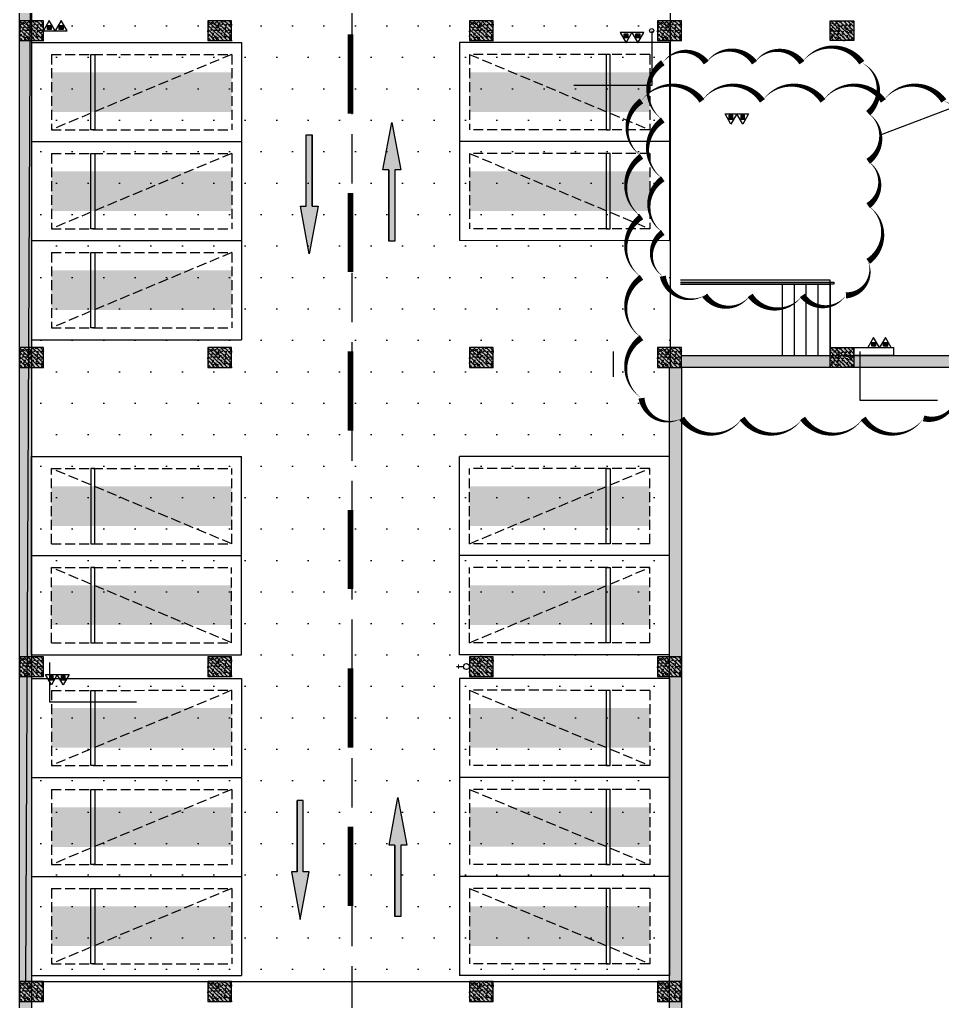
# Model space of a CAD drawing. Extents: x -1338203 to 1886333, y -783476 to 1038610.
# Drawn here: x 711857 to 735141, y 157439 to 182218 of the extents above; entities that cross this region are included whole.
import ezdxf

# ---------------------------------------------------------------- set-up
doc = ezdxf.new("R2010")
doc.units = 0
doc.header["$LTSCALE"] = 1000
doc.header["$MEASUREMENT"] = 0
doc.linetypes.add('$2$DASH', pattern=[0.35, 0.25, -0.1])
doc.linetypes.add('A-001-平面B2$0$__DASH', pattern=[0.35, 0.25, -0.1])
for name, color, linetype in [('$0$DIM_SYMB', 3, 'Continuous'), ('0P-EQUIP-CW', 7, 'Continuous'), ('0P-PIPE-RW', 122, 'Continuous'), ('A-001-平面参照B1$0$0A-ELEV-PATT', 8, 'Continuous'), ('A-001-平面参照B1$0$A-001-平面参照B1$0$0A-E-STRS-RAIL', 163, 'Continuous'), ('A-001-平面参照B1$0$AUDIT_D_220531184525-2', 40, 'Continuous'), ('A-001-车位参照B1$0$A-001-车位参照B1$0$0A-P-PKNG-CAR(A)', 43, 'Continuous'), ('p-a-regular', 5, 'Continuous'), ('S001地下一墙柱$0$0S-CW-HATCH', 251, 'Continuous'), ('S001地下一墙柱$0$0S-CW-HATCH-UP', 251, 'Continuous'), ('S001地下一墙柱$0$0S-CW-LINE', 72, 'Continuous'), ('S001地下一墙柱$0$S001地下一墙柱$0$0S-CC-LINE', 52, 'Continuous'), ('S001地下一墙柱$0$S001地下一墙柱$0$0S-CW-HATCH', 251, 'Continuous'), ('S001地下一墙柱$0$S001地下一墙柱$0$0S-CW-HATCH-UP', 251, 'Continuous'), ('S001地下一墙柱$0$S001地下一墙柱$0$0S-CW-LINE', 72, 'Continuous'), ('中心线', 42, 'Continuous'), ('地面指向箭头', 7, 'Continuous'), ('负一层消火栓$0$0P-ACC-FH', 7, 'Continuous'), ('负一层消火栓$0$0P-DIM-FH', 3, 'Continuous'), ('负一层消火栓$0$0P-EQUIP-FH', 7, 'Continuous'), ('负一层消火栓$0$0P-VPIPE-FH', 1, 'Continuous'), ('负一层集水坑及排水沟$0$0P-VALVE-SW', 5, 'Continuous')]:
    doc.layers.add(name, color=color, linetype=linetype)
doc.layers.add('AAD-A-PROOF', color=30, linetype='Continuous', plot=False)
doc.layers.add('负一层消火栓$0$AAD-A-MODIFY_20230609', color=201, linetype='Continuous', plot=False)
pattern_1 = [(315, (-33607.03, -165760.794), (53.03301, 53.03301), []), (320, (-33607.03, -165760.8), (-18.8256, -215.1781), [22.5, -247.5]), (265, (-33607.03, -165760.8), (225.6576, 41.6254), [18, -198]), (10.4514, (-33608.6, -165778.73), (206.8319, -173.5528), [19.122, -210.3426]), (316.1842, (-33547.03, -165760.8), (-49.6557, -320.1723), [33.75, -371.25]), (6.6356, (-33551.17, -165787.47), (292.2354, -280.3988), [28.683, -315.514]), (261.1842, (-33547.03, -165760.8), (292.2356, -280.3986), [27, -297]), (291, (-33562.03, -165790.8), (-120.7857, -179.0721), [22.5, -247.5]), (236, (-33562.03, -165790.8), (217.545, -72.9946), [18, -198]), (341.4514, (-33572.1, -165805.72), (96.7591, -252.0668), [19.122, -210.3426]), (307.5, (-33607.03, -165760.79), (99.86816, -3.64796), [0, -195.6, 0, -201, 0, -198.75]), (277.5, (-33607.03, -165760.79), (118.3235, -78.92086), [0, -114.6, 0, -191.1, 0, -75.75]), (237.5, (-33607.03, -165693.89), (-6.76646, -160.14673), [0, -75, 0, -234, 0, -310.5]), (227.5, (-33607.03, -165663.9), (30.0315, -174.95585), [0, -97.5, 0, -155.4, 0, -220.5])]
pattern_2 = [(315, (-33607.034, -157510.57), (53.03301, 53.03301), []), (320, (-33607.03, -157510.57), (-18.8256, -215.1781), [22.5, -247.5]), (265, (-33607.03, -157510.57), (225.6576, 41.6254), [18, -198]), (10.4514, (-33608.6, -157528.5), (206.8319, -173.5528), [19.122, -210.3426]), (316.1842, (-33547.03, -157510.57), (-49.6557, -320.1723), [33.75, -371.25]), (6.6356, (-33551.17, -157537.25), (292.2354, -280.3988), [28.683, -315.514]), (261.1842, (-33547.03, -157510.57), (292.2356, -280.3986), [27, -297]), (291, (-33562.03, -157540.57), (-120.7857, -179.0721), [22.5, -247.5]), (236, (-33562.03, -157540.57), (217.545, -72.9946), [18, -198]), (341.4514, (-33572.1, -157555.5), (96.7591, -252.0668), [19.122, -210.3426]), (307.5, (-33607.034, -157510.57), (99.86816, -3.64796), [0, -195.6, 0, -201, 0, -198.75]), (277.5, (-33607.03, -157510.57), (118.3235, -78.92086), [0, -114.6, 0, -191.1, 0, -75.75]), (237.5, (-33607.034, -157443.67), (-6.76646, -160.14673), [0, -75, 0, -234, 0, -310.5]), (227.5, (-33607.03, -157413.67), (30.0315, -174.95585), [0, -97.5, 0, -155.4, 0, -220.5])]

# ---------------------------------------------------------------- blocks, each defined once
blk = doc.blocks.new('A-001-平面参照B1')
at = {"layer": 'A-001-平面参照B1$0$0A-ELEV-PATT'}
h = blk.add_hatch(dxfattribs=at)
h.set_pattern_fill('DOTS', color=256, scale=500)
h.set_pattern_definition([(0, (-766365.4, -306889.1), (396.875, 793.75), [0, -793.75])])
h.paths.add_polyline_path([(-38109, -133450), (-38083, -133450), (-38084, -131350), (-38084, -131350), (-38084, -119510), (-38109, -119510), (-38109, -116600), (-50229, -116600), (-50229, -116750), (-54206, -116749), (-54360, -148950), (-38109, -148950)])
at = {"layer": 'A-001-平面参照B1$0$A-001-平面参照B1$0$0A-E-STRS-RAIL'}
blk.add_lwpolyline([(-37834, -131300), (-33959, -131300), (-33959, -131350), (-37834, -131350)], dxfattribs=at)
at = {"layer": 'A-001-平面参照B1$0$AUDIT_D_220531184525-2'}
blk.add_lwpolyline([(-38109, -133450), (-38083, -133450), (-38084, -131350), (-38084, -131350), (-38084, -119510), (-38109, -119510), (-38109, -116600), (-50229, -116600), (-50229, -116750), (-54206, -116749), (-54360, -148950), (-38109, -148950)], close=True, dxfattribs=at)
for points in [[(-34059, -131350), (-34059, -131250), (-37834, -131250)], [(-37834, -131350), (-34059, -131350), (-34059, -133150)], [(-35259, -133150), (-35259, -131350)], [(-34959, -133150), (-34959, -131350)], [(-34659, -133150), (-34659, -131350)], [(-34359, -133150), (-34359, -131350)], [(-34059, -133150), (-34059, -131350)]]:
    blk.add_lwpolyline(points, dxfattribs=at)
blk = doc.blocks.new('负一层集水坑及排水沟')
at = {"layer": '负一层集水坑及排水沟$0$0P-VALVE-SW'}
blk.add_line((-39534, -133050), (-39534, -133685), dxfattribs=at)
blk = doc.blocks.new('S001地下一墙柱')
at = {"layer": 'S001地下一墙柱$0$0S-CW-HATCH'}
h = blk.add_hatch(color=256, dxfattribs=at)
h.dxf.hatch_style = 1
h.paths.add_polyline_path([(-22159, -133450), (-37809, -133450), (-37809, -133150), (-22409, -133150), (-22409, -120460), (-19189, -120460), (-19189, -120710), (-22159, -120710)])
h = blk.add_hatch(color=256, dxfattribs=at)
h.dxf.hatch_style = 1
h.paths.add_polyline_path([(-38109, -133450), (-37809, -133450), (-37809, -184600), (-38109, -184600)])
at = {"layer": 'S001地下一墙柱$0$0S-CW-HATCH-UP'}
h = blk.add_hatch(dxfattribs=at)
h.set_pattern_fill('钢筋混凝土', color=256, scale=30, pattern_type=2)
h.set_pattern_definition([(45, (0, 0), (-106.06602, 106.06602), []), (50, (0, 0), (215.17805, -18.82564), [22.5, -247.5]), (355, (0, 0), (-41.6254, 225.65764), [18, -198]), (100.4514, (17.93, -1.57), (173.5528, 206.83186), [19.12206, -210.34263]), (46.1842, (0, 60), (320.1723, -49.6557), [33.75, -371.25]), (96.6356, (26.68, 55.86), (280.3988, 292.23536), [28.6831, -315.5139]), (351.1842, (0, 60), (280.3986, 292.2356), [27, -297]), (21, (30, 45), (179.07212, -120.78567), [22.5, -247.5]), (326, (30, 45), (72.9946, 217.545), [18, -198]), (71.4514, (44.92, 34.93), (252.0668, 96.75915), [19.12206, -210.34263]), (37.5, (0, 0), (3.647957, 99.868156), [1.5, -195.6, 1.5, -201, 1.5, -198.75]), (7.5, (0, 0), (78.92086, 118.32351), [1.5, -114.6, 1.5, -191.1, 1.5, -75.75]), (327.5, (-66.9, 0), (160.14673, -6.76646), [1.5, -75, 1.5, -234, 1.5, -310.5]), (317.5, (-96.9, 0), (174.95585, 30.0315), [1.5, -97.5, 1.5, -155.4, 1.5, -220.5])])
h.paths.add_polyline_path([(-22159, -133450), (-37809, -133450), (-37809, -133150), (-22409, -133150), (-22409, -120460), (-19189, -120460), (-19189, -120710), (-22159, -120710)])
h = blk.add_hatch(dxfattribs=at)
h.set_pattern_fill('钢筋混凝土', color=256, scale=30)
h.set_pattern_definition([(45, (0, 0), (-53.03301, 53.03301), []), (50, (0, 0), (215.17805, -18.82564), [22.5, -247.5]), (355, (0, 0), (-41.6254, 225.65764), [18, -198]), (100.4514, (17.93, -1.57), (173.55281, 206.83186), [19.12206, -210.34263]), (46.1842, (0, 60), (320.1723, -49.6557), [33.75, -371.25]), (96.6356, (26.68, 55.86), (280.3988, 292.23536), [28.6831, -315.5139]), (351.1842, (0, 60), (280.3986, 292.2356), [27, -297]), (21, (30, 45), (179.07212, -120.78567), [22.5, -247.5]), (326, (30, 45), (72.9946, 217.54501), [18, -198]), (71.4514, (44.92, 34.93), (252.0668, 96.75915), [19.12206, -210.34263]), (37.5, (0, 0), (3.647957, 99.868156), [0, -195.6, 0, -201, 0, -198.75]), (7.5, (0, 0), (78.92086, 118.323514), [0, -114.6, 0, -191.1, 0, -75.75]), (327.5, (-66.9, 0), (160.14673, -6.76646), [0, -75, 0, -234, 0, -310.5]), (317.5, (-96.9, 0), (174.95585, 30.03149), [0, -97.5, 0, -155.4, 0, -220.5])])
h.paths.add_polyline_path([(-38109, -133450), (-37809, -133450), (-37809, -184600), (-38109, -184600)])
at = {"layer": 'S001地下一墙柱$0$S001地下一墙柱$0$0S-CW-HATCH', "ltscale": 0.002}
h = blk.add_hatch(color=256, dxfattribs=at)
h.dxf.hatch_style = 1
h.paths.add_polyline_path([(-54509, -122440), (-54209, -122440), (-54209, -166036), (-54509, -166036)])
at = {"layer": 'S001地下一墙柱$0$S001地下一墙柱$0$0S-CW-HATCH'}
h = blk.add_hatch(color=256, dxfattribs=at)
h.dxf.hatch_style = 1
h.paths.add_polyline_path([(-53909, -125200), (-53909, -124700), (-54509, -124700), (-54509, -125200)])
h = blk.add_hatch(color=256, dxfattribs=at)
h.dxf.hatch_style = 1
h.paths.add_polyline_path([(-49159, -125200), (-49159, -124700), (-49759, -124700), (-49759, -125200)])
h = blk.add_hatch(color=256, dxfattribs=at)
h.dxf.hatch_style = 1
h.paths.add_polyline_path([(-42559, -125200), (-42559, -124700), (-43159, -124700), (-43159, -125200)])
h = blk.add_hatch(color=256, dxfattribs=at)
h.dxf.hatch_style = 1
h.paths.add_polyline_path([(-37809, -125200), (-37809, -124700), (-38409, -124700), (-38409, -125200)])
h = blk.add_hatch(color=256, dxfattribs=at)
h.dxf.hatch_style = 1
h.paths.add_polyline_path([(-34059, -125200), (-34059, -124700), (-33459, -124700), (-33459, -125200)])
h = blk.add_hatch(color=256, dxfattribs=at)
h.dxf.hatch_style = 1
h.paths.add_polyline_path([(-53909, -133450), (-53909, -132950), (-54509, -132950), (-54509, -133450)])
h = blk.add_hatch(color=256, dxfattribs=at)
h.dxf.hatch_style = 1
h.paths.add_polyline_path([(-49159, -133450), (-49159, -132950), (-49759, -132950), (-49759, -133450)])
h = blk.add_hatch(color=256, dxfattribs=at)
h.dxf.hatch_style = 1
h.paths.add_polyline_path([(-42559, -133450), (-42559, -132950), (-43159, -132950), (-43159, -133450)])
h = blk.add_hatch(color=256, dxfattribs=at)
h.dxf.hatch_style = 1
h.paths.add_polyline_path([(-37809, -133450), (-37809, -132950), (-38409, -132950), (-38409, -133450)])
h = blk.add_hatch(color=256, dxfattribs=at)
h.dxf.hatch_style = 1
h.paths.add_polyline_path([(-34059, -133450), (-34059, -132950), (-33459, -132950), (-33459, -133450)])
h = blk.add_hatch(color=256, dxfattribs=at)
h.dxf.hatch_style = 1
h.paths.add_polyline_path([(-53909, -141250), (-53909, -140750), (-54509, -140750), (-54509, -141250)])
h = blk.add_hatch(color=256, dxfattribs=at)
h.dxf.hatch_style = 1
h.paths.add_polyline_path([(-49159, -141250), (-49159, -140750), (-49759, -140750), (-49759, -141250)])
h = blk.add_hatch(color=256, dxfattribs=at)
h.dxf.hatch_style = 1
h.paths.add_polyline_path([(-42559, -141250), (-42559, -140750), (-43159, -140750), (-43159, -141250)])
h = blk.add_hatch(color=256, dxfattribs=at)
h.dxf.hatch_style = 1
h.paths.add_polyline_path([(-37809, -141250), (-37809, -140750), (-38409, -140750), (-38409, -141250)])
h = blk.add_hatch(color=256, dxfattribs=at)
h.dxf.hatch_style = 1
h.paths.add_polyline_path([(-53909, -149450), (-53909, -148950), (-54509, -148950), (-54509, -149450)])
h = blk.add_hatch(color=256, dxfattribs=at)
h.dxf.hatch_style = 1
h.paths.add_polyline_path([(-49159, -149450), (-49159, -148950), (-49759, -148950), (-49759, -149450)])
h = blk.add_hatch(color=256, dxfattribs=at)
h.dxf.hatch_style = 1
h.paths.add_polyline_path([(-42559, -149450), (-42559, -148950), (-43159, -148950), (-43159, -149450)])
h = blk.add_hatch(color=256, dxfattribs=at)
h.dxf.hatch_style = 1
h.paths.add_polyline_path([(-37809, -149450), (-37809, -148950), (-38409, -148950), (-38409, -149450)])
at = {"layer": 'S001地下一墙柱$0$S001地下一墙柱$0$0S-CW-HATCH-UP', "ltscale": 0.002}
h = blk.add_hatch(dxfattribs=at)
h.set_pattern_fill('钢筋混凝土', color=256, scale=30)
h.set_pattern_definition([(45, (-766365.37, -306889.07), (-53.0330086, 53.0330086), []), (50, (-766365.37, -306889.07), (215.178055, -18.82564), [22.5, -247.5]), (355, (-766365.37, -306889.07), (-41.6254, 225.65764), [18, -198]), (100.4514, (-766347.44, -306890.64), (173.552815, 206.83186), [19.12206, -210.342634]), (46.1842, (-766365.37, -306829.07), (320.17231, -49.6557), [33.75, -371.25]), (96.6356, (-766338.7, -306833.2), (280.39881, 292.23536), [28.68309, -315.5139]), (351.1842, (-766365.37, -306829.07), (280.39858, 292.23558), [27, -297]), (21, (-766335.37, -306844.07), (179.072116, -120.785667), [22.5, -247.5]), (326, (-766335.37, -306844.07), (72.9946, 217.545014), [18, -198]), (71.4514, (-766320.44, -306854.14), (252.06679, 96.75915), [19.12206, -210.342634]), (37.5, (-766365.37, -306889.07), (3.6479566, 99.868156), [0, -195.6, 0, -201, 0, -198.75]), (7.5, (-766365.37, -306889.07), (78.920861, 118.323514), [0, -114.6, 0, -191.1, 0, -75.75]), (327.5, (-766432.27, -306889.07), (160.146731, -6.7664615), [0, -75, 0, -234, 0, -310.5]), (317.5, (-766462.27, -306889.07), (174.95585, 30.031495), [0, -97.5, 0, -155.4, 0, -220.5])])
h.paths.add_polyline_path([(-54509, -122440), (-54209, -122440), (-54209, -166036), (-54509, -166036)])
at = {"layer": 'S001地下一墙柱$0$S001地下一墙柱$0$0S-CW-HATCH-UP'}
h = blk.add_hatch(dxfattribs=at)
h.set_pattern_fill('钢筋混凝土', color=256, scale=30, angle=-90)
h.set_pattern_definition([(315, (-44957.04, -157510.57), (53.03301, 53.03301), []), (320, (-44957.04, -157510.57), (-18.8256, -215.1781), [22.5, -247.5]), (265, (-44957.04, -157510.57), (225.6576, 41.6254), [18, -198]), (10.4514, (-44958.6, -157528.5), (206.8319, -173.5528), [19.122, -210.3426]), (316.1842, (-44897.04, -157510.57), (-49.6557, -320.1723), [33.75, -371.25]), (6.6356, (-44901.18, -157537.25), (292.2354, -280.3988), [28.683, -315.514]), (261.1842, (-44897.04, -157510.57), (292.2356, -280.3986), [27, -297]), (291, (-44912.04, -157540.57), (-120.7857, -179.0721), [22.5, -247.5]), (236, (-44912.04, -157540.57), (217.545, -72.9946), [18, -198]), (341.4514, (-44922.1, -157555.5), (96.7591, -252.0668), [19.122, -210.3426]), (307.5, (-44957.04, -157510.57), (99.86816, -3.64796), [0, -195.6, 0, -201, 0, -198.75]), (277.5, (-44957.04, -157510.57), (118.3235, -78.92086), [0, -114.6, 0, -191.1, 0, -75.75]), (237.5, (-44957.04, -157443.67), (-6.76646, -160.14673), [0, -75, 0, -234, 0, -310.5]), (227.5, (-44957.04, -157413.67), (30.0315, -174.95585), [0, -97.5, 0, -155.4, 0, -220.5])])
h.paths.add_polyline_path([(-53909, -125200), (-53909, -124700), (-54509, -124700), (-54509, -125200)])
h = blk.add_hatch(dxfattribs=at)
h.set_pattern_fill('钢筋混凝土', color=256, scale=30, angle=-90)
h.set_pattern_definition([(315, (-40207.04, -157510.27), (53.03301, 53.03301), []), (320, (-40207.04, -157510.27), (-18.8256, -215.1781), [22.5, -247.5]), (265, (-40207.04, -157510.27), (225.6576, 41.6254), [18, -198]), (10.4514, (-40208.6, -157528.2), (206.8319, -173.5528), [19.122, -210.3426]), (316.1842, (-40147.04, -157510.27), (-49.6557, -320.1723), [33.75, -371.25]), (6.6356, (-40151.18, -157536.95), (292.2354, -280.3988), [28.683, -315.514]), (261.1842, (-40147.04, -157510.27), (292.2356, -280.3986), [27, -297]), (291, (-40162.04, -157540.27), (-120.7857, -179.0721), [22.5, -247.5]), (236, (-40162.04, -157540.27), (217.545, -72.9946), [18, -198]), (341.4514, (-40172.1, -157555.2), (96.7591, -252.0668), [19.122, -210.3426]), (307.5, (-40207.04, -157510.27), (99.86816, -3.64796), [0, -195.6, 0, -201, 0, -198.75]), (277.5, (-40207.04, -157510.27), (118.3235, -78.92086), [0, -114.6, 0, -191.1, 0, -75.75]), (237.5, (-40207.04, -157443.37), (-6.76646, -160.14673), [0, -75, 0, -234, 0, -310.5]), (227.5, (-40207.04, -157413.37), (30.0315, -174.95585), [0, -97.5, 0, -155.4, 0, -220.5])])
h.paths.add_polyline_path([(-49159, -125200), (-49159, -124700), (-49759, -124700), (-49759, -125200)])
h = blk.add_hatch(dxfattribs=at)
h.set_pattern_fill('钢筋混凝土', color=256, scale=30, angle=-90)
h.set_pattern_definition(pattern_2)
h.paths.add_polyline_path([(-42559, -125200), (-42559, -124700), (-43159, -124700), (-43159, -125200)])
h = blk.add_hatch(dxfattribs=at)
h.set_pattern_fill('钢筋混凝土', color=256, scale=30, angle=-90)
h.set_pattern_definition([(315, (-28856.93, -157510.57), (53.03301, 53.03301), []), (320, (-28856.93, -157510.57), (-18.8256, -215.1781), [22.5, -247.5]), (265, (-28856.93, -157510.57), (225.6576, 41.6254), [18, -198]), (10.4514, (-28858.5, -157528.5), (206.8319, -173.5528), [19.122, -210.3426]), (316.1842, (-28796.93, -157510.57), (-49.6557, -320.1723), [33.75, -371.25]), (6.6356, (-28801.07, -157537.25), (292.2354, -280.3988), [28.683, -315.514]), (261.1842, (-28796.93, -157510.57), (292.2356, -280.3986), [27, -297]), (291, (-28811.93, -157540.57), (-120.7857, -179.0721), [22.5, -247.5]), (236, (-28811.93, -157540.57), (217.545, -72.9946), [18, -198]), (341.4514, (-28822, -157555.5), (96.7591, -252.0668), [19.122, -210.3426]), (307.5, (-28856.93, -157510.57), (99.86816, -3.64796), [0, -195.6, 0, -201, 0, -198.75]), (277.5, (-28856.93, -157510.57), (118.3235, -78.92086), [0, -114.6, 0, -191.1, 0, -75.75]), (237.5, (-28856.93, -157443.67), (-6.76646, -160.14673), [0, -75, 0, -234, 0, -310.5]), (227.5, (-28856.93, -157413.67), (30.0315, -174.95585), [0, -97.5, 0, -155.4, 0, -220.5])])
h.paths.add_polyline_path([(-37809, -125200), (-37809, -124700), (-38409, -124700), (-38409, -125200)])
h = blk.add_hatch(dxfattribs=at)
h.set_pattern_fill('钢筋混凝土', color=256, scale=30, angle=-90)
h.set_pattern_definition(pattern_2)
h.paths.add_polyline_path([(-34059, -125200), (-34059, -124700), (-33459, -124700), (-33459, -125200)])
h = blk.add_hatch(dxfattribs=at)
h.set_pattern_fill('钢筋混凝土', color=256, scale=30, angle=-90)
h.set_pattern_definition([(315, (-44957.034, -165760.794), (53.03301, 53.03301), []), (320, (-44957.03, -165760.8), (-18.8256, -215.1781), [22.5, -247.5]), (265, (-44957.03, -165760.8), (225.6576, 41.6254), [18, -198]), (10.4514, (-44958.6, -165778.73), (206.8319, -173.5528), [19.122, -210.3426]), (316.1842, (-44897.03, -165760.8), (-49.6557, -320.1723), [33.75, -371.25]), (6.6356, (-44901.17, -165787.47), (292.2354, -280.3988), [28.683, -315.514]), (261.1842, (-44897.03, -165760.8), (292.2356, -280.3986), [27, -297]), (291, (-44912.03, -165790.8), (-120.7857, -179.0721), [22.5, -247.5]), (236, (-44912.03, -165790.8), (217.545, -72.9946), [18, -198]), (341.4514, (-44922.1, -165805.72), (96.7591, -252.0668), [19.122, -210.3426]), (307.5, (-44957.034, -165760.79), (99.86816, -3.64796), [0, -195.6, 0, -201, 0, -198.75]), (277.5, (-44957.03, -165760.79), (118.3235, -78.92086), [0, -114.6, 0, -191.1, 0, -75.75]), (237.5, (-44957.034, -165693.89), (-6.76646, -160.14673), [0, -75, 0, -234, 0, -310.5]), (227.5, (-44957.03, -165663.9), (30.0315, -174.95585), [0, -97.5, 0, -155.4, 0, -220.5])])
h.paths.add_polyline_path([(-53909, -133450), (-53909, -132950), (-54509, -132950), (-54509, -133450)])
h = blk.add_hatch(dxfattribs=at)
h.set_pattern_fill('钢筋混凝土', color=256, scale=30, angle=-90)
h.set_pattern_definition([(315, (-40207.034, -165760.49), (53.03301, 53.03301), []), (320, (-40207.03, -165760.5), (-18.8256, -215.1781), [22.5, -247.5]), (265, (-40207.03, -165760.5), (225.6576, 41.6254), [18, -198]), (10.4514, (-40208.6, -165778.42), (206.8319, -173.5528), [19.122, -210.3426]), (316.1842, (-40147.03, -165760.5), (-49.6557, -320.1723), [33.75, -371.25]), (6.6356, (-40151.17, -165787.17), (292.2354, -280.3988), [28.683, -315.514]), (261.1842, (-40147.03, -165760.5), (292.2356, -280.3986), [27, -297]), (291, (-40162.03, -165790.5), (-120.7857, -179.0721), [22.5, -247.5]), (236, (-40162.03, -165790.5), (217.545, -72.9946), [18, -198]), (341.4514, (-40172.1, -165805.42), (96.7591, -252.0668), [19.122, -210.3426]), (307.5, (-40207.034, -165760.49), (99.86816, -3.64796), [0, -195.6, 0, -201, 0, -198.75]), (277.5, (-40207.03, -165760.49), (118.3235, -78.92086), [0, -114.6, 0, -191.1, 0, -75.75]), (237.5, (-40207.034, -165693.59), (-6.76646, -160.14673), [0, -75, 0, -234, 0, -310.5]), (227.5, (-40207.03, -165663.59), (30.0315, -174.95585), [0, -97.5, 0, -155.4, 0, -220.5])])
h.paths.add_polyline_path([(-49159, -133450), (-49159, -132950), (-49759, -132950), (-49759, -133450)])
h = blk.add_hatch(dxfattribs=at)
h.set_pattern_fill('钢筋混凝土', color=256, scale=30, angle=-90)
h.set_pattern_definition(pattern_1)
h.paths.add_polyline_path([(-42559, -133450), (-42559, -132950), (-43159, -132950), (-43159, -133450)])
h = blk.add_hatch(dxfattribs=at)
h.set_pattern_fill('钢筋混凝土', color=256, scale=30, angle=-90)
h.set_pattern_definition([(315, (-28856.93, -165760.794), (53.03301, 53.03301), []), (320, (-28856.93, -165760.8), (-18.8256, -215.1781), [22.5, -247.5]), (265, (-28856.93, -165760.8), (225.6576, 41.6254), [18, -198]), (10.4514, (-28858.5, -165778.73), (206.8319, -173.5528), [19.122, -210.3426]), (316.1842, (-28796.93, -165760.8), (-49.6557, -320.1723), [33.75, -371.25]), (6.6356, (-28801.07, -165787.47), (292.2354, -280.3988), [28.683, -315.514]), (261.1842, (-28796.93, -165760.8), (292.2356, -280.3986), [27, -297]), (291, (-28811.93, -165790.8), (-120.7857, -179.0721), [22.5, -247.5]), (236, (-28811.93, -165790.8), (217.545, -72.9946), [18, -198]), (341.4514, (-28822, -165805.72), (96.7591, -252.0668), [19.122, -210.3426]), (307.5, (-28856.93, -165760.79), (99.86816, -3.64796), [0, -195.6, 0, -201, 0, -198.75]), (277.5, (-28856.93, -165760.79), (118.3235, -78.92086), [0, -114.6, 0, -191.1, 0, -75.75]), (237.5, (-28856.93, -165693.89), (-6.76646, -160.14673), [0, -75, 0, -234, 0, -310.5]), (227.5, (-28856.93, -165663.9), (30.0315, -174.95585), [0, -97.5, 0, -155.4, 0, -220.5])])
h.paths.add_polyline_path([(-37809, -133450), (-37809, -132950), (-38409, -132950), (-38409, -133450)])
h = blk.add_hatch(dxfattribs=at)
h.set_pattern_fill('钢筋混凝土', color=256, scale=30, angle=-90)
h.set_pattern_definition(pattern_1)
h.paths.add_polyline_path([(-34059, -133450), (-34059, -132950), (-33459, -132950), (-33459, -133450)])
h = blk.add_hatch(dxfattribs=at)
h.set_pattern_fill('钢筋混凝土', color=256, scale=30, angle=-90)
h.set_pattern_definition([(315, (-44957.034, -173560.794), (53.03301, 53.03301), []), (320, (-44957.03, -173560.8), (-18.8256, -215.1781), [22.5, -247.5]), (265, (-44957.03, -173560.8), (225.6576, 41.6254), [18, -198]), (10.4514, (-44958.6, -173578.73), (206.8319, -173.5528), [19.122, -210.3426]), (316.1842, (-44897.03, -173560.8), (-49.6557, -320.1723), [33.75, -371.25]), (6.6356, (-44901.17, -173587.47), (292.2354, -280.3988), [28.683, -315.514]), (261.1842, (-44897.03, -173560.8), (292.2356, -280.3986), [27, -297]), (291, (-44912.03, -173590.8), (-120.7857, -179.0721), [22.5, -247.5]), (236, (-44912.03, -173590.8), (217.545, -72.9946), [18, -198]), (341.4514, (-44922.1, -173605.72), (96.7591, -252.0668), [19.122, -210.3426]), (307.5, (-44957.034, -173560.79), (99.86816, -3.64796), [0, -195.6, 0, -201, 0, -198.75]), (277.5, (-44957.03, -173560.79), (118.3235, -78.92086), [0, -114.6, 0, -191.1, 0, -75.75]), (237.5, (-44957.034, -173493.89), (-6.76646, -160.14673), [0, -75, 0, -234, 0, -310.5]), (227.5, (-44957.03, -173463.9), (30.0315, -174.95585), [0, -97.5, 0, -155.4, 0, -220.5])])
h.paths.add_polyline_path([(-53909, -141250), (-53909, -140750), (-54509, -140750), (-54509, -141250)])
h = blk.add_hatch(dxfattribs=at)
h.set_pattern_fill('钢筋混凝土', color=256, scale=30, angle=-90)
h.set_pattern_definition([(315, (-40207.034, -173560.49), (53.03301, 53.03301), []), (320, (-40207.03, -173560.5), (-18.8256, -215.1781), [22.5, -247.5]), (265, (-40207.03, -173560.5), (225.6576, 41.6254), [18, -198]), (10.4514, (-40208.6, -173578.42), (206.8319, -173.5528), [19.122, -210.3426]), (316.1842, (-40147.03, -173560.5), (-49.6557, -320.1723), [33.75, -371.25]), (6.6356, (-40151.17, -173587.17), (292.2354, -280.3988), [28.683, -315.514]), (261.1842, (-40147.03, -173560.5), (292.2356, -280.3986), [27, -297]), (291, (-40162.03, -173590.5), (-120.7857, -179.0721), [22.5, -247.5]), (236, (-40162.03, -173590.5), (217.545, -72.9946), [18, -198]), (341.4514, (-40172.1, -173605.42), (96.7591, -252.0668), [19.122, -210.3426]), (307.5, (-40207.034, -173560.49), (99.86816, -3.64796), [0, -195.6, 0, -201, 0, -198.75]), (277.5, (-40207.03, -173560.49), (118.3235, -78.92086), [0, -114.6, 0, -191.1, 0, -75.75]), (237.5, (-40207.034, -173493.59), (-6.76646, -160.14673), [0, -75, 0, -234, 0, -310.5]), (227.5, (-40207.03, -173463.59), (30.0315, -174.95585), [0, -97.5, 0, -155.4, 0, -220.5])])
h.paths.add_polyline_path([(-49159, -141250), (-49159, -140750), (-49759, -140750), (-49759, -141250)])
h = blk.add_hatch(dxfattribs=at)
h.set_pattern_fill('钢筋混凝土', color=256, scale=30, angle=-90)
h.set_pattern_definition([(315, (-33607.03, -173560.794), (53.03301, 53.03301), []), (320, (-33607.03, -173560.8), (-18.8256, -215.1781), [22.5, -247.5]), (265, (-33607.03, -173560.8), (225.6576, 41.6254), [18, -198]), (10.4514, (-33608.6, -173578.73), (206.8319, -173.5528), [19.122, -210.3426]), (316.1842, (-33547.03, -173560.8), (-49.6557, -320.1723), [33.75, -371.25]), (6.6356, (-33551.17, -173587.47), (292.2354, -280.3988), [28.683, -315.514]), (261.1842, (-33547.03, -173560.8), (292.2356, -280.3986), [27, -297]), (291, (-33562.03, -173590.8), (-120.7857, -179.0721), [22.5, -247.5]), (236, (-33562.03, -173590.8), (217.545, -72.9946), [18, -198]), (341.4514, (-33572.1, -173605.72), (96.7591, -252.0668), [19.122, -210.3426]), (307.5, (-33607.03, -173560.79), (99.86816, -3.64796), [0, -195.6, 0, -201, 0, -198.75]), (277.5, (-33607.03, -173560.79), (118.3235, -78.92086), [0, -114.6, 0, -191.1, 0, -75.75]), (237.5, (-33607.03, -173493.89), (-6.76646, -160.14673), [0, -75, 0, -234, 0, -310.5]), (227.5, (-33607.03, -173463.9), (30.0315, -174.95585), [0, -97.5, 0, -155.4, 0, -220.5])])
h.paths.add_polyline_path([(-42559, -141250), (-42559, -140750), (-43159, -140750), (-43159, -141250)])
h = blk.add_hatch(dxfattribs=at)
h.set_pattern_fill('钢筋混凝土', color=256, scale=30, angle=-90)
h.set_pattern_definition([(315, (-28857.03, -173560.794), (53.03301, 53.03301), []), (320, (-28857.03, -173560.8), (-18.8256, -215.1781), [22.5, -247.5]), (265, (-28857.03, -173560.8), (225.6576, 41.6254), [18, -198]), (10.4514, (-28858.6, -173578.73), (206.8319, -173.5528), [19.122, -210.3426]), (316.1842, (-28797.03, -173560.8), (-49.6557, -320.1723), [33.75, -371.25]), (6.6356, (-28801.17, -173587.47), (292.2354, -280.3988), [28.683, -315.514]), (261.1842, (-28797.03, -173560.8), (292.2356, -280.3986), [27, -297]), (291, (-28812.03, -173590.8), (-120.7857, -179.0721), [22.5, -247.5]), (236, (-28812.03, -173590.8), (217.545, -72.9946), [18, -198]), (341.4514, (-28822.1, -173605.72), (96.7591, -252.0668), [19.122, -210.3426]), (307.5, (-28857.03, -173560.79), (99.86816, -3.64796), [0, -195.6, 0, -201, 0, -198.75]), (277.5, (-28857.03, -173560.79), (118.3235, -78.92086), [0, -114.6, 0, -191.1, 0, -75.75]), (237.5, (-28857.03, -173493.89), (-6.76646, -160.14673), [0, -75, 0, -234, 0, -310.5]), (227.5, (-28857.03, -173463.9), (30.0315, -174.95585), [0, -97.5, 0, -155.4, 0, -220.5])])
h.paths.add_polyline_path([(-37809, -141250), (-37809, -140750), (-38409, -140750), (-38409, -141250)])
h = blk.add_hatch(dxfattribs=at)
h.set_pattern_fill('钢筋混凝土', color=256, scale=30, angle=-90)
h.set_pattern_definition([(315, (-44957.034, -181760.794), (53.03301, 53.03301), []), (320, (-44957.03, -181760.8), (-18.8256, -215.1781), [22.5, -247.5]), (265, (-44957.03, -181760.8), (225.6576, 41.6254), [18, -198]), (10.4514, (-44958.6, -181778.73), (206.8319, -173.5528), [19.122, -210.3426]), (316.1842, (-44897.03, -181760.8), (-49.6557, -320.1723), [33.75, -371.25]), (6.6356, (-44901.17, -181787.47), (292.2354, -280.3988), [28.683, -315.514]), (261.1842, (-44897.03, -181760.8), (292.2356, -280.3986), [27, -297]), (291, (-44912.03, -181790.8), (-120.7857, -179.0721), [22.5, -247.5]), (236, (-44912.03, -181790.8), (217.545, -72.9946), [18, -198]), (341.4514, (-44922.1, -181805.72), (96.7591, -252.0668), [19.122, -210.3426]), (307.5, (-44957.034, -181760.79), (99.86816, -3.64796), [0, -195.6, 0, -201, 0, -198.75]), (277.5, (-44957.03, -181760.79), (118.3235, -78.92086), [0, -114.6, 0, -191.1, 0, -75.75]), (237.5, (-44957.034, -181693.89), (-6.76646, -160.14673), [0, -75, 0, -234, 0, -310.5]), (227.5, (-44957.03, -181663.9), (30.0315, -174.95585), [0, -97.5, 0, -155.4, 0, -220.5])])
h.paths.add_polyline_path([(-53909, -149450), (-53909, -148950), (-54509, -148950), (-54509, -149450)])
h = blk.add_hatch(dxfattribs=at)
h.set_pattern_fill('钢筋混凝土', color=256, scale=30, angle=-90)
h.set_pattern_definition([(315, (-40207.034, -181760.49), (53.03301, 53.03301), []), (320, (-40207.03, -181760.5), (-18.8256, -215.1781), [22.5, -247.5]), (265, (-40207.03, -181760.5), (225.6576, 41.6254), [18, -198]), (10.4514, (-40208.6, -181778.42), (206.8319, -173.5528), [19.122, -210.3426]), (316.1842, (-40147.03, -181760.5), (-49.6557, -320.1723), [33.75, -371.25]), (6.6356, (-40151.17, -181787.17), (292.2354, -280.3988), [28.683, -315.514]), (261.1842, (-40147.03, -181760.5), (292.2356, -280.3986), [27, -297]), (291, (-40162.03, -181790.5), (-120.7857, -179.0721), [22.5, -247.5]), (236, (-40162.03, -181790.5), (217.545, -72.9946), [18, -198]), (341.4514, (-40172.1, -181805.42), (96.7591, -252.0668), [19.122, -210.3426]), (307.5, (-40207.034, -181760.49), (99.86816, -3.64796), [0, -195.6, 0, -201, 0, -198.75]), (277.5, (-40207.03, -181760.49), (118.3235, -78.92086), [0, -114.6, 0, -191.1, 0, -75.75]), (237.5, (-40207.034, -181693.59), (-6.76646, -160.14673), [0, -75, 0, -234, 0, -310.5]), (227.5, (-40207.03, -181663.59), (30.0315, -174.95585), [0, -97.5, 0, -155.4, 0, -220.5])])
h.paths.add_polyline_path([(-49159, -149450), (-49159, -148950), (-49759, -148950), (-49759, -149450)])
h = blk.add_hatch(dxfattribs=at)
h.set_pattern_fill('钢筋混凝土', color=256, scale=30, angle=-90)
h.set_pattern_definition([(315, (-33607.03, -181760.794), (53.03301, 53.03301), []), (320, (-33607.03, -181760.8), (-18.8256, -215.1781), [22.5, -247.5]), (265, (-33607.03, -181760.8), (225.6576, 41.6254), [18, -198]), (10.4514, (-33608.6, -181778.73), (206.8319, -173.5528), [19.122, -210.3426]), (316.1842, (-33547.03, -181760.8), (-49.6557, -320.1723), [33.75, -371.25]), (6.6356, (-33551.17, -181787.47), (292.2354, -280.3988), [28.683, -315.514]), (261.1842, (-33547.03, -181760.8), (292.2356, -280.3986), [27, -297]), (291, (-33562.03, -181790.8), (-120.7857, -179.0721), [22.5, -247.5]), (236, (-33562.03, -181790.8), (217.545, -72.9946), [18, -198]), (341.4514, (-33572.1, -181805.72), (96.7591, -252.0668), [19.122, -210.3426]), (307.5, (-33607.03, -181760.79), (99.86816, -3.64796), [0, -195.6, 0, -201, 0, -198.75]), (277.5, (-33607.03, -181760.79), (118.3235, -78.92086), [0, -114.6, 0, -191.1, 0, -75.75]), (237.5, (-33607.03, -181693.89), (-6.76646, -160.14673), [0, -75, 0, -234, 0, -310.5]), (227.5, (-33607.03, -181663.9), (30.0315, -174.95585), [0, -97.5, 0, -155.4, 0, -220.5])])
h.paths.add_polyline_path([(-42559, -149450), (-42559, -148950), (-43159, -148950), (-43159, -149450)])
h = blk.add_hatch(dxfattribs=at)
h.set_pattern_fill('钢筋混凝土', color=256, scale=30, angle=-90)
h.set_pattern_definition([(315, (-28857.03, -181760.794), (53.03301, 53.03301), []), (320, (-28857.03, -181760.8), (-18.8256, -215.1781), [22.5, -247.5]), (265, (-28857.03, -181760.8), (225.6576, 41.6254), [18, -198]), (10.4514, (-28858.6, -181778.73), (206.8319, -173.5528), [19.122, -210.3426]), (316.1842, (-28797.03, -181760.8), (-49.6557, -320.1723), [33.75, -371.25]), (6.6356, (-28801.17, -181787.47), (292.2354, -280.3988), [28.683, -315.514]), (261.1842, (-28797.03, -181760.8), (292.2356, -280.3986), [27, -297]), (291, (-28812.03, -181790.8), (-120.7857, -179.0721), [22.5, -247.5]), (236, (-28812.03, -181790.8), (217.545, -72.9946), [18, -198]), (341.4514, (-28822.1, -181805.72), (96.7591, -252.0668), [19.122, -210.3426]), (307.5, (-28857.03, -181760.79), (99.86816, -3.64796), [0, -195.6, 0, -201, 0, -198.75]), (277.5, (-28857.03, -181760.79), (118.3235, -78.92086), [0, -114.6, 0, -191.1, 0, -75.75]), (237.5, (-28857.03, -181693.89), (-6.76646, -160.14673), [0, -75, 0, -234, 0, -310.5]), (227.5, (-28857.03, -181663.9), (30.0315, -174.95585), [0, -97.5, 0, -155.4, 0, -220.5])])
h.paths.add_polyline_path([(-37809, -149450), (-37809, -148950), (-38409, -148950), (-38409, -149450)])
at = {"layer": 'S001地下一墙柱$0$0S-CW-LINE', "elevation": 0}
blk.add_lwpolyline([(-22159, -133450), (-37809, -133450), (-37809, -133150), (-22409, -133150), (-22409, -120460), (-19189, -120460), (-19189, -120710), (-22159, -120710)], close=True, dxfattribs=at)
at = {"layer": 'S001地下一墙柱$0$0S-CW-LINE'}
blk.add_lwpolyline([(-38109, -133450), (-37809, -133450), (-37809, -184600), (-38109, -184600)], close=True, dxfattribs=at)
at = {"layer": 'S001地下一墙柱$0$S001地下一墙柱$0$0S-CC-LINE'}
for points in [[(-53909, -125200), (-53909, -124700), (-54509, -124700), (-54509, -125200)], [(-49159, -125200), (-49159, -124700), (-49759, -124700), (-49759, -125200)], [(-42559, -125200), (-42559, -124700), (-43159, -124700), (-43159, -125200)], [(-37809, -125200), (-37809, -124700), (-38409, -124700), (-38409, -125200)], [(-34059, -125200), (-34059, -124700), (-33459, -124700), (-33459, -125200)], [(-53909, -133450), (-53909, -132950), (-54509, -132950), (-54509, -133450)], [(-49159, -133450), (-49159, -132950), (-49759, -132950), (-49759, -133450)], [(-42559, -133450), (-42559, -132950), (-43159, -132950), (-43159, -133450)], [(-37809, -133450), (-37809, -132950), (-38409, -132950), (-38409, -133450)], [(-34059, -133450), (-34059, -132950), (-33459, -132950), (-33459, -133450)], [(-53909, -141250), (-53909, -140750), (-54509, -140750), (-54509, -141250)], [(-49159, -141250), (-49159, -140750), (-49759, -140750), (-49759, -141250)], [(-42559, -141250), (-42559, -140750), (-43159, -140750), (-43159, -141250)], [(-37809, -141250), (-37809, -140750), (-38409, -140750), (-38409, -141250)], [(-53909, -149450), (-53909, -148950), (-54509, -148950), (-54509, -149450)], [(-49159, -149450), (-49159, -148950), (-49759, -148950), (-49759, -149450)], [(-42559, -149450), (-42559, -148950), (-43159, -148950), (-43159, -149450)], [(-37809, -149450), (-37809, -148950), (-38409, -148950), (-38409, -149450)]]:
    blk.add_lwpolyline(points, close=True, dxfattribs=at)
at = {"layer": 'S001地下一墙柱$0$S001地下一墙柱$0$0S-CW-LINE', "ltscale": 0.002}
blk.add_lwpolyline([(-54509, -122440), (-54209, -122440), (-54209, -166036), (-54509, -166036)], close=True, dxfattribs=at)
blk = doc.blocks.new('负一层消火栓$0$$TwtSys$00000546')
h = blk.add_hatch()
h.set_pattern_fill('ANSI31', color=256, scale=200, style=0)
h.set_pattern_definition([(45, (-38543.802, -6670.83), (-17.67767, 17.67767), [])])
h.paths.add_polyline_path([(-65, 174), (65, 174), (65, 44), (-65, 44)])
for points in [[(0, 344), (-198, 0), (198, 0)], [(-65, 174), (65, 174), (65, 44), (-65, 44)]]:
    blk.add_lwpolyline(points, close=True)
blk = doc.blocks.new('负一层消火栓')
at = {"layer": '负一层消火栓$0$0P-ACC-FH'}
blk.add_lwpolyline([(-32460, -132950), (-32460, -133150), (-33459, -133150), (-33459, -132950)], close=True, dxfattribs=at)
at = {"layer": '负一层消火栓$0$0P-DIM-FH'}
for p, q in [((-38559, -124950), (-38559, -126337, -800)), ((-38559, -126337, -800), (-40520, -126337, -800)), ((-33310, -133050), (-33310, -134280, 3000)), ((-33310, -134280, 3000), (-31345, -134280, 3000)), ((-53759, -140900, 0), (-53759, -141887, 0)), ((-53759, -141887, 0), (-51557, -141887, 0))]:
    blk.add_line(p, q, dxfattribs=at)
at = {"layer": '负一层消火栓$0$0P-VPIPE-FH', "linetype": 'Continuous'}
blk.add_circle((-38559, -124950, -800), 52.5, dxfattribs=at)
at = {"layer": '负一层消火栓$0$AAD-A-MODIFY_20230609', "color": 4}
blk.add_lwpolyline([(-38817, -126722, 0, 153, -0.520567), (-37291, -126722, 0, 153, -0.520567), (-35765, -126722, 0, 153, -0.520567), (-34238, -126722, 0, 153, -0.520567), (-32712, -126722, 0, 153, -0.520567), (-31186, -126722, 0, 153, -0.520567), (-30870, -127933, 0, 153, -0.520567), (-30870, -129459, 0, 153, -0.520567), (-30870, -130985, 0, 153, -0.520567), (-30870, -132511, 0, 153, -0.520567), (-30870, -134037, 0, 153, -0.520567), (-31698, -134736, 0, 153, -0.520567), (-33224, -134736, 0, 153, -0.520567), (-34750, -134736, 0, 153, -0.520567), (-36276, -134736, 0, 153, -0.520567), (-37802, -134736, 0, 153, -0.520567), (-38817, -134225, 0, 153, -0.520567), (-38817, -132699, 0, 153, -0.520567), (-38817, -131173, 0, 153, -0.520567), (-38817, -129647, 0, 153, -0.520567), (-38817, -128120, 0, 153, -0.520567)], format="xyseb", close=True, dxfattribs=at)
at = {"layer": '负一层消火栓$0$0P-EQUIP-FH', "xscale": 0.75, "yscale": 0.75, "zscale": 0.75}
for p in [(-53760, -124950), (-53462, -124950), (-32959, -132950, 800), (-32661, -132950, 800)]:
    blk.add_blockref('负一层消火栓$0$$TwtSys$00000546', p, dxfattribs=at)
at = {"layer": '负一层消火栓$0$0P-EQUIP-FH', "yscale": 0.75, "zscale": 0.75, "rotation": 180}
for p, xscale in [((-39207, -125000, 800), 0.75), ((-38910, -125000, 800), 0.75), ((-36560, -127050), -0.75), ((-36262, -127050), -0.75), ((-53708, -141200, 800), -0.75), ((-53410, -141200, 800), -0.75)]:
    blk.add_blockref('负一层消火栓$0$$TwtSys$00000546', p, dxfattribs=dict(at, xscale=xscale))
blk = doc.blocks.new('剖面位置')
at = {"layer": '$0$DIM_SYMB', "linetype": '$2$DASH', "ltscale": 5}
blk.add_lwpolyline([(-23908, 5282), (-23908, -83810), (-46125, -83810), (-46125, -260656)], dxfattribs=at)
blk.add_lwpolyline([(-23908, 5282), (-23908, -83810), (-46125, -83810), (-46125, -260656)], dxfattribs=at)
blk = doc.blocks.new('$TwtSys$00000320')
at = {"const_width": 20}
for points in [[(0, 0), (0, -121)], [(-37, -83), (37, -83)]]:
    blk.add_lwpolyline(points, dxfattribs=at)
blk = doc.blocks.new('A$Cee0fc4ce')
at = {"layer": '0P-PIPE-RW', "linetype": 'Continuous'}
blk.add_circle((-43234, -141000), 75, dxfattribs=at)
at = {"layer": '0P-EQUIP-CW', "xscale": 1.5, "yscale": 1.5, "zscale": 1.5, "rotation": 269.9999999999999}
blk.add_blockref('$TwtSys$00000320', (-43309, -141000), dxfattribs=at)
blk = doc.blocks.new('直行')
at = {"layer": '地面指向箭头'}
blk.add_hatch(color=251, dxfattribs=at).paths.add_polyline_path([(-29241, 4059962), (-29466, 4058762), (-29316, 4058762), (-29316, 4056961), (-29166, 4056961), (-29166, 4058762), (-29016, 4058762)])
at = {"layer": '地面指向箭头', "color": 251}
blk.add_lwpolyline([(-29316, 4058762), (-29316, 4056961), (-29316, 4058762), (-29316, 4058762), (-29466, 4058762), (-29241, 4059962), (-29016, 4058762), (-29166, 4058762), (-29166, 4056961), (-29316, 4056961), (-29316, 4056961)], dxfattribs=at)
blk = doc.blocks.new('A$C9cb663f1')
at = {"layer": '中心线', "color": 251, "const_width": 150}
for points in [[(307560, -179917), (307560, -181917)], [(307560, -183917), (307560, -185917)], [(307560, -187917), (307560, -189917)], [(307560, -191917), (307560, -193917)], [(307560, -195917), (307560, -197917)], [(307560, -199917), (307560, -201917)]]:
    blk.add_lwpolyline(points, dxfattribs=at)
at = {"layer": '地面指向箭头', "color": 251}
for p in [(337842, -4242099), (337998, -4259141)]:
    blk.add_blockref('直行', p, dxfattribs=at)
at = {"layer": '地面指向箭头', "color": 251, "rotation": 180}
blk.add_blockref('直行', (277278, 3874507), dxfattribs=at)
at = {"layer": '地面指向箭头', "color": 251, "xscale": -1, "rotation": 180}
blk.add_blockref('直行', (335533, 3857707), dxfattribs=at)
blk = doc.blocks.new('A-001-车位参照B1$0$A-001-车位参照B1$0$A-001-车位参照B1$0$ddd')
for p, q in [((0, 2500), (5300, 2500)), ((0, 2500), (0, 0)), ((5300, 2500), (5300, 0)), ((0, 0), (5300, 0))]:
    blk.add_line(p, q)
at = {"linetype": 'A-001-平面B2$0$__DASH'}
for p, q in [((500, 2200), (500, 300)), ((500, 2200), (5050, 2200)), ((5050, 2200), (5050, 300)), ((500, 300), (5050, 300))]:
    blk.add_line(p, q, dxfattribs=at)
blk.add_lwpolyline([(5050, 2200), (500, 300)], dxfattribs=at)
blk.add_lwpolyline([(1500, 300), (1500, 2200), (1600, 2200), (1600, 300)], close=True)
at = {"layer": 'p-a-regular', "ltscale": 0.002, "const_width": 1000}
blk.add_lwpolyline([(500, 1250), (5050, 1250)], dxfattribs=at)

msp = doc.modelspace()

# ---------------------------------------------------------------- linework, layer by layer
at = {"layer": 'AAD-A-PROOF', "color": 241, "ltscale": 0.002}
msp.add_line((733583.1, 179308.3), (916777.7, 249530.2), dxfattribs=at)
at = {"layer": 'AAD-A-PROOF', "color": 241}
msp.add_lwpolyline([(728086.8, 181131.4, 0, 155.5, -0.5205671), (729183.3, 181131.4, 0, 155.5, -0.5205671), (730401.9, 181131.4, 0, 155.5, -0.5205671), (731597.7, 181131.4, 0, 155.5, -0.5205671), (733108.5, 181131.4, 0, 155.5, -0.5205671), (733269.1, 179856.2, 0, 155.5, -0.5205671), (733269.1, 178640.4, 0, 155.5, -0.5205671), (733269.1, 177521.2, 0, 155.5, -0.5205671), (733269.1, 176116, 0, 155.5, -0.5205671), (732707.3, 175257.9, 0, 155.5, -0.5205671), (731609.5, 175257.9, 0, 155.5, -0.5205671), (730289.9, 175257.9, 0, 155.5, -0.5205671), (729145.5, 175257.9, 0, 155.5, -0.5205671), (728086.8, 175742.2, 0, 155.5, -0.5205671), (728086.8, 176845.8, 0, 155.5, -0.5205671), (728086.8, 178201.4, 0, 155.5, -0.5205671), (728086.8, 179685.8, 0, 155.5, -0.5205671)], format="xyseb", close=True, dxfattribs=at)

# ---------------------------------------------------------------- block references
at = {"ltscale": 0.002}
for name, p in [('S001地下一墙柱', (766365.4, 306889.1)), ('负一层消火栓', (766365.4, 306889.1)), ('负一层集水坑及排水沟', (766365.4, 306889.1)), ('A$C9cb663f1', (412646.2, 361761.3))]:
    msp.add_blockref(name, p, dxfattribs=at)
for name, p in [('A-001-平面参照B1', (766365.4, 306889.1)), ('A$Cee0fc4ce', (766365.5, 306889.1))]:
    msp.add_blockref(name, p)
at = {"layer": 'A-001-车位参照B1$0$A-001-车位参照B1$0$0A-P-PKNG-CAR(A)', "linetype": 'Continuous'}
for p, rotation in [((712157.3, 179139.3), 0.002723540608075466), ((712157.3, 176639.3), 0.002723540608075466), ((712157.4, 174139.3), 0.002723540608075466), ((728256.6, 171189.3), 180.0027235406079), ((728256.8, 168689.3), 180.0027235406079), ((712157.1, 163089.3), 0.002723540608130749), ((712157.3, 160589.3), 0.002723540608130749), ((712157.4, 158089.3), 0.002723540608130749)]:
    msp.add_blockref('A-001-车位参照B1$0$A-001-车位参照B1$0$A-001-车位参照B1$0$ddd', p, dxfattribs=dict(at, rotation=rotation))
at = {"layer": 'A-001-车位参照B1$0$A-001-车位参照B1$0$0A-P-PKNG-CAR(A)', "linetype": 'Continuous', "xscale": -1}
for p, rotation in [((728256.5, 179138.9), 359.9972764593919), ((728256.6, 176638.8), 359.9972764593919), ((712157.3, 171189.3), 179.9972764593919), ((712157.1, 168689.3), 179.9972764593919), ((728256.8, 163089.3), 359.9972764593919), ((728256.6, 160589.3), 359.9972764593919), ((728256.5, 158089.3), 359.9972764593919)]:
    msp.add_blockref('A-001-车位参照B1$0$A-001-车位参照B1$0$A-001-车位参照B1$0$ddd', p, dxfattribs=dict(at, rotation=rotation))
at = {"layer": 'AAD-A-PROOF'}
msp.add_blockref('剖面位置', (766365.4, 306889.1), dxfattribs=at)

doc.saveas('drawing.dxf')
